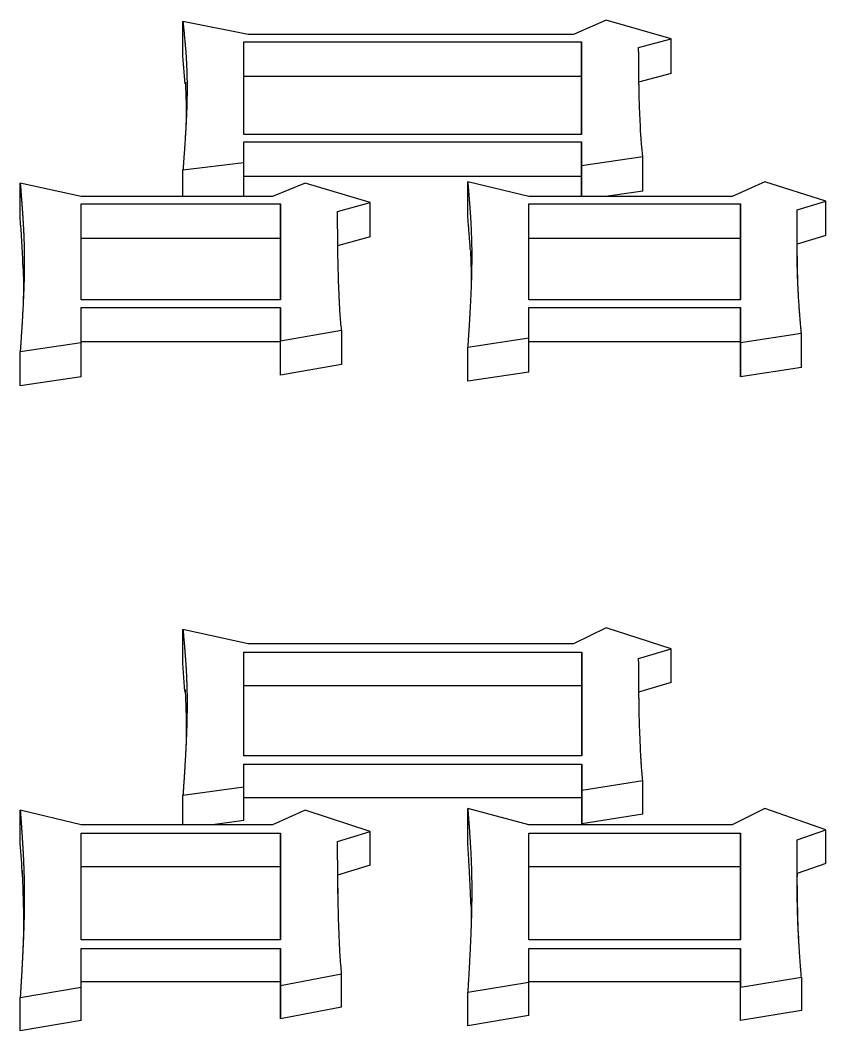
# Model space of a CAD drawing. Header units: millimetres. Extents: x 2251 to 4395, y 932 to 2449.
# Drawn here: x 2741.232 to 2743.374, y 2281.748 to 2284.434 of the extents above; entities that cross this region are included whole.
import ezdxf

# ---------------------------------------------------------------- set-up
doc = ezdxf.new("R2010")
doc.units = ezdxf.units.MM

msp = doc.modelspace()

# ---------------------------------------------------------------- linework, layer by layer
at = {"color": 7, "linetype": 'Continuous', "lineweight": 25}
for p, q in [((2741.6649, 2284.3379), (2741.6649, 2284.43)), ((2741.838, 2284.3957), (2741.6649, 2284.43)), ((2742.7899, 2284.4338), (2742.7034, 2284.3957)), ((2742.963, 2284.3842), (2742.7899, 2284.4338)), ((2741.8272, 2284.3766), (2742.725, 2284.3766)), ((2742.7034, 2284.3957), (2741.838, 2284.3957)), ((2742.725, 2284.2845), (2742.725, 2284.3766)), ((2742.8765, 2284.3613), (2742.963, 2284.3842)), ((2742.963, 2284.2921), (2742.963, 2284.3842)), ((2741.6707, 2284.2645), (2741.6649, 2284.3379)), ((2742.725, 2284.2845), (2741.8272, 2284.2845)), ((2742.963, 2284.2921), (2742.8765, 2284.2692)), ((2742.725, 2284.1297), (2741.8272, 2284.1297)), ((2741.8272, 2284.0555), (2741.8272, 2284.1102)), ((2741.8272, 2284.1102), (2742.725, 2284.1102)), ((2742.725, 2284.1102), (2742.725, 2284.0476)), ((2742.725, 2284.0185), (2742.725, 2284.1102)), ((2741.6649, 2284.0359), (2741.8272, 2284.0555)), ((2741.8272, 2283.9651), (2741.8272, 2284.0555)), ((2742.725, 2284.0476), (2742.8873, 2284.0711)), ((2742.8873, 2283.9794), (2742.8873, 2284.0711)), ((2741.6649, 2283.9651), (2741.6649, 2284.0359)), ((2742.725, 2284.0476), (2742.725, 2283.9651)), ((2741.2322, 2283.909), (2741.2323, 2284.0006)), ((2741.3945, 2283.9651), (2741.2323, 2284.0006)), ((2742.725, 2284.0185), (2741.8272, 2284.0185)), ((2741.9895, 2284.0005), (2741.9029, 2283.9651)), ((2742.1625, 2283.9493), (2741.9895, 2284.0005)), ((2742.4222, 2283.9129), (2742.4222, 2284.0045)), ((2742.5844, 2283.9651), (2742.4222, 2284.0045)), ((2742.725, 2283.9651), (2742.725, 2284.0185)), ((2743.2118, 2284.0044), (2743.1253, 2283.9651)), ((2743.3741, 2283.9532), (2743.2118, 2284.0044)), ((2742.8873, 2283.9794), (2742.788, 2283.9651)), ((2741.9029, 2283.9651), (2741.3945, 2283.9651)), ((2741.3945, 2283.9454), (2741.9246, 2283.9454)), ((2741.3945, 2283.6904), (2741.3945, 2283.9454)), ((2741.9246, 2283.9454), (2741.9246, 2283.6904)), ((2741.9246, 2283.8539), (2741.9246, 2283.9454)), ((2742.076, 2283.9256), (2742.1625, 2283.9493)), ((2742.1625, 2283.8578), (2742.1625, 2283.9493)), ((2743.1253, 2283.9651), (2742.5844, 2283.9651)), ((2742.5844, 2283.9454), (2743.1469, 2283.9453)), ((2742.5844, 2283.6903), (2742.5844, 2283.9454)), ((2743.1469, 2283.9453), (2743.1469, 2283.6903)), ((2743.1469, 2283.8538), (2743.1469, 2283.9453)), ((2743.2984, 2283.9295), (2743.3741, 2283.9532)), ((2743.3741, 2283.8617), (2743.3741, 2283.9532)), ((2743.2984, 2283.8381), (2743.2984, 2283.9295)), ((2741.9246, 2283.8539), (2741.3945, 2283.8539)), ((2741.9246, 2283.6904), (2741.9246, 2283.8539)), ((2742.1625, 2283.8578), (2742.076, 2283.8341)), ((2743.1469, 2283.8538), (2742.5844, 2283.8539)), ((2743.1469, 2283.6903), (2743.1469, 2283.8538)), ((2743.3741, 2283.8617), (2743.2984, 2283.8381)), ((2741.9246, 2283.6904), (2741.3945, 2283.6904)), ((2743.1469, 2283.6903), (2742.5844, 2283.6903)), ((2741.3945, 2283.6702), (2741.9246, 2283.6702)), ((2741.3945, 2283.5773), (2741.3945, 2283.6702)), ((2741.9246, 2283.6702), (2741.9246, 2283.5814)), ((2741.9246, 2283.5791), (2741.9246, 2283.6702)), ((2742.5844, 2283.5895), (2742.5844, 2283.6702)), ((2742.5844, 2283.6702), (2743.1469, 2283.6702)), ((2743.1469, 2283.6702), (2743.1469, 2283.5773)), ((2743.1469, 2283.5791), (2743.1469, 2283.6702)), ((2741.9246, 2283.5814), (2742.0868, 2283.6097)), ((2742.0868, 2283.6097), (2742.0868, 2283.5186)), ((2743.1469, 2283.5773), (2743.3092, 2283.6016)), ((2743.3092, 2283.5105), (2743.3092, 2283.6016)), ((2741.2323, 2283.553), (2741.3945, 2283.5773)), ((2741.9246, 2283.5791), (2741.3945, 2283.5791)), ((2741.3945, 2283.4863), (2741.3945, 2283.5773)), ((2741.9246, 2283.4903), (2741.9246, 2283.5814)), ((2741.9246, 2283.4903), (2741.9246, 2283.5791)), ((2742.4222, 2283.5651), (2742.5844, 2283.5895)), ((2742.5844, 2283.4984), (2742.5844, 2283.5895)), ((2743.1469, 2283.5791), (2742.5844, 2283.5791)), ((2743.1469, 2283.4863), (2743.1469, 2283.5791)), ((2743.1469, 2283.5773), (2743.1469, 2283.4863)), ((2741.2323, 2283.462), (2741.2323, 2283.553)), ((2742.4222, 2283.4741), (2742.4222, 2283.5651)), ((2742.0868, 2283.5186), (2741.9246, 2283.4903)), ((2742.5844, 2283.4984), (2742.4222, 2283.4741)), ((2743.3092, 2283.5105), (2743.1469, 2283.4863)), ((2741.3945, 2283.4863), (2741.2323, 2283.462)), ((2742.79, 2282.8184), (2742.7034, 2282.7758)), ((2742.963, 2282.763), (2742.79, 2282.8184)), ((2741.665, 2282.7241), (2741.665, 2282.8142)), ((2741.838, 2282.7758), (2741.665, 2282.8142)), ((2742.7034, 2282.7758), (2741.838, 2282.7758)), ((2741.8272, 2282.7544), (2742.7251, 2282.7544)), ((2742.7251, 2282.6644), (2742.7251, 2282.7544)), ((2742.8765, 2282.7373), (2742.963, 2282.763)), ((2742.963, 2282.673), (2742.963, 2282.763)), ((2741.6702, 2282.6495), (2741.665, 2282.7241)), ((2742.7251, 2282.6644), (2741.8272, 2282.6645)), ((2742.963, 2282.673), (2742.8765, 2282.6474)), ((2742.7251, 2282.4785), (2741.8272, 2282.4785)), ((2741.8272, 2282.3957), (2741.8272, 2282.4567)), ((2741.8272, 2282.4567), (2742.7251, 2282.4567)), ((2742.7251, 2282.4567), (2742.7251, 2282.3869)), ((2742.7251, 2282.3671), (2742.7251, 2282.4567)), ((2741.665, 2282.3738), (2741.8272, 2282.3957)), ((2741.8272, 2282.3062), (2741.8272, 2282.3957)), ((2742.7251, 2282.3869), (2742.8873, 2282.4131)), ((2742.8873, 2282.3236), (2742.8873, 2282.4131)), ((2741.665, 2282.2949), (2741.665, 2282.3738)), ((2742.7251, 2282.3671), (2741.8272, 2282.3672)), ((2742.7251, 2282.3869), (2742.7251, 2282.2974)), ((2742.7251, 2282.2974), (2742.7251, 2282.3671)), ((2741.2323, 2282.245), (2741.2323, 2282.3344)), ((2741.3945, 2282.2949), (2741.2323, 2282.3344)), ((2741.9895, 2282.3344), (2741.903, 2282.2949)), ((2742.1626, 2282.2773), (2741.9895, 2282.3344)), ((2742.4222, 2282.2494), (2742.4222, 2282.3388)), ((2742.5844, 2282.2949), (2742.4222, 2282.3388)), ((2743.2118, 2282.3388), (2743.1253, 2282.2949)), ((2743.3741, 2282.2817), (2743.2118, 2282.3388)), ((2742.8873, 2282.3236), (2742.7251, 2282.2974)), ((2741.903, 2282.2949), (2741.3945, 2282.2949)), ((2741.8272, 2282.3062), (2741.7434, 2282.2949)), ((2743.1253, 2282.2949), (2742.5844, 2282.2949)), ((2743.2984, 2282.2553), (2743.3741, 2282.2817)), ((2743.3741, 2282.1923), (2743.3741, 2282.2817)), ((2741.3945, 2282.2729), (2741.9246, 2282.2729)), ((2741.3945, 2281.9891), (2741.3945, 2282.2729)), ((2741.9246, 2282.2729), (2741.9246, 2281.9891)), ((2741.9246, 2282.1836), (2741.9246, 2282.2729)), ((2742.076, 2282.2509), (2742.1626, 2282.2773)), ((2742.1626, 2282.188), (2742.1626, 2282.2773)), ((2742.5844, 2282.2729), (2743.1469, 2282.2729)), ((2742.5844, 2281.9891), (2742.5844, 2282.2729)), ((2743.1469, 2282.2729), (2743.1469, 2281.989)), ((2743.1469, 2282.1836), (2743.1469, 2282.2729)), ((2743.2984, 2282.166), (2743.2984, 2282.2553)), ((2741.9246, 2282.1836), (2741.3945, 2282.1836)), ((2741.9246, 2281.9891), (2741.9246, 2282.1836)), ((2742.1626, 2282.188), (2742.076, 2282.1616)), ((2743.1469, 2282.1836), (2742.5844, 2282.1836)), ((2743.1469, 2281.989), (2743.1469, 2282.1836)), ((2743.3741, 2282.1923), (2743.2984, 2282.166)), ((2743.2984, 2282.166), (2743.2983, 2282.158)), ((2742.0773, 2282.1118), (2742.0768, 2282.1429)), ((2741.9246, 2281.9891), (2741.3945, 2281.9891)), ((2743.1469, 2281.989), (2742.5844, 2281.9891)), ((2741.3945, 2281.8635), (2741.3945, 2281.9667)), ((2741.3945, 2281.9667), (2741.9246, 2281.9667)), ((2741.9246, 2281.9667), (2741.9246, 2281.8679)), ((2741.9246, 2281.8778), (2741.9246, 2281.9667)), ((2742.5844, 2281.9667), (2743.1469, 2281.9667)), ((2742.5845, 2281.8769), (2742.5844, 2281.9667)), ((2743.1469, 2281.8777), (2743.1469, 2281.9667)), ((2743.1469, 2281.9667), (2743.147, 2281.8634)), ((2741.9246, 2281.8778), (2741.3945, 2281.8778)), ((2741.9246, 2281.8679), (2742.0869, 2281.8994)), ((2741.9246, 2281.7791), (2741.9246, 2281.8778)), ((2742.0869, 2281.8106), (2742.0869, 2281.8994)), ((2742.4222, 2281.8499), (2742.5845, 2281.8769)), ((2743.1469, 2281.8777), (2742.5844, 2281.8777)), ((2742.5844, 2281.7881), (2742.5845, 2281.8769)), ((2743.1469, 2281.7746), (2743.1469, 2281.8777)), ((2743.147, 2281.8634), (2743.3092, 2281.8904)), ((2743.3092, 2281.8904), (2743.3092, 2281.8016)), ((2741.2323, 2281.8364), (2741.3945, 2281.8635)), ((2741.3945, 2281.7747), (2741.3945, 2281.8635)), ((2741.9246, 2281.8679), (2741.9246, 2281.7791)), ((2743.1469, 2281.7746), (2743.147, 2281.8634)), ((2741.2323, 2281.7477), (2741.2323, 2281.8364)), ((2742.4222, 2281.7611), (2742.4222, 2281.8499)), ((2742.0869, 2281.8106), (2741.9246, 2281.7791)), ((2743.3092, 2281.8016), (2743.1469, 2281.7746)), ((2741.3945, 2281.7747), (2741.2323, 2281.7477)), ((2742.5844, 2281.7881), (2742.4222, 2281.7611))]:
    msp.add_line(p, q, dxfattribs=at)
for points, knots in [([(2741.6649, 2284.43), (2741.6652, 2284.4273), (2741.6658, 2284.4218), (2741.6665, 2284.4149), (2741.6671, 2284.408), (2741.6677, 2284.4025), (2741.6683, 2284.3957), (2741.6689, 2284.3902), (2741.6695, 2284.3833), (2741.67, 2284.3778), (2741.6706, 2284.3709), (2741.6711, 2284.3654), (2741.6717, 2284.3585), (2741.6721, 2284.353), (2741.6726, 2284.3461), (2741.673, 2284.3406), (2741.6735, 2284.3336), (2741.6738, 2284.3281), (2741.6742, 2284.3212), (2741.6745, 2284.3157), (2741.6747, 2284.3101), (2741.6749, 2284.3046), (2741.6751, 2284.299), (2741.6754, 2284.2921), (2741.6755, 2284.2866), (2741.6757, 2284.2796), (2741.6757, 2284.2741), (2741.6758, 2284.2671), (2741.6759, 2284.2616), (2741.6759, 2284.2546), (2741.6759, 2284.249), (2741.6758, 2284.2421), (2741.6757, 2284.2268), (2741.6752, 2284.2072), (2741.6745, 2284.1877), (2741.674, 2284.1765), (2741.6737, 2284.1695), (2741.6733, 2284.1625), (2741.6731, 2284.1569), (2741.6727, 2284.1499), (2741.6724, 2284.1443), (2741.672, 2284.1373), (2741.6716, 2284.1316), (2741.6712, 2284.1246), (2741.6708, 2284.119), (2741.6704, 2284.112), (2741.67, 2284.1064), (2741.6695, 2284.0993), (2741.6691, 2284.0937), (2741.6688, 2284.0881), (2741.6684, 2284.0824), (2741.6679, 2284.0768), (2741.6674, 2284.0697), (2741.667, 2284.0641), (2741.6665, 2284.057), (2741.6661, 2284.0514), (2741.6655, 2284.0439), (2741.6652, 2284.0392), (2741.6649, 2284.0359)], [0, 0, 0, 0, 0.021203, 0.042406, 0.053008, 0.074211, 0.084813, 0.106016, 0.116618, 0.137821, 0.148423, 0.169626, 0.180228, 0.201431, 0.212032, 0.233236, 0.243837, 0.265041, 0.275642, 0.296845, 0.307447, 0.318049, 0.339252, 0.349854, 0.371057, 0.381659, 0.402862, 0.413463, 0.434667, 0.445268, 0.466472, 0.477073, 0.498276, 0.58309, 0.625497, 0.6467, 0.667903, 0.678505, 0.699708, 0.71031, 0.731513, 0.742115, 0.763318, 0.773919, 0.795123, 0.805724, 0.826928, 0.837529, 0.858732, 0.869334, 0.879936, 0.901139, 0.911741, 0.932944, 0.943545, 0.964749, 0.97535, 1, 1, 1, 1]), ([(2741.8272, 2284.1297), (2741.8272, 2284.1711), (2741.8272, 2284.254), (2741.8272, 2284.3357), (2741.8272, 2284.3766)], [0, 0, 0, 0, 0.499996, 1, 1, 1, 1]), ([(2742.725, 2284.3766), (2742.725, 2284.3357), (2742.725, 2284.254), (2742.725, 2284.1711), (2742.725, 2284.1297)], [0, 0, 0, 0, 0.499996, 1, 1, 1, 1]), ([(2742.8873, 2284.0711), (2742.8862, 2284.0825), (2742.8848, 2284.0966), (2742.8834, 2284.1136), (2742.8828, 2284.1221), (2742.8818, 2284.1391), (2742.8801, 2284.1758), (2742.8784, 2284.2152), (2742.8778, 2284.246), (2742.8776, 2284.2558), (2742.8775, 2284.2614), (2742.8774, 2284.2656), (2742.8774, 2284.2698), (2742.8773, 2284.274), (2742.8772, 2284.2782), (2742.8772, 2284.2824), (2742.8771, 2284.2866), (2742.8771, 2284.2908), (2742.877, 2284.295), (2742.877, 2284.2991), (2742.8769, 2284.3047), (2742.8769, 2284.3103), (2742.8768, 2284.3159), (2742.8768, 2284.3201), (2742.8768, 2284.3235), (2742.8767, 2284.3263), (2742.8767, 2284.3284), (2742.8767, 2284.3305), (2742.8767, 2284.3326), (2742.8767, 2284.3354), (2742.8766, 2284.3382), (2742.8766, 2284.341), (2742.8766, 2284.343), (2742.8766, 2284.3451), (2742.8766, 2284.3472), (2742.8766, 2284.3493), (2742.8765, 2284.3514), (2742.8765, 2284.3535), (2742.8765, 2284.3555), (2742.8765, 2284.3582), (2742.8765, 2284.3601), (2742.8765, 2284.3613)], [0, 0, 0, 0, 0.11615, 0.145188, 0.174226, 0.203263, 0.319414, 0.551716, 0.609791, 0.638828, 0.653347, 0.667866, 0.682385, 0.696903, 0.711422, 0.725941, 0.74046, 0.754979, 0.769497, 0.784016, 0.798535, 0.827572, 0.842091, 0.85661, 0.871129, 0.878388, 0.885648, 0.892907, 0.900166, 0.907426, 0.921944, 0.929204, 0.936463, 0.943723, 0.950982, 0.958241, 0.965501, 0.97276, 0.98002, 0.987279, 1, 1, 1, 1]), ([(2741.6714, 2284.2687), (2741.6724, 2284.2454), (2741.6743, 2284.1965), (2741.6733, 2284.1679), (2741.6728, 2284.1529)], [0, 0, 0, 0, 0.475906, 1, 1, 1, 1]), ([(2742.725, 2284.1297), (2742.725, 2284.1404), (2742.725, 2284.1924), (2742.725, 2284.2438), (2742.725, 2284.2845)], [0, 0, 0, 0, 0.205958, 1, 1, 1, 1]), ([(2741.2323, 2284.0006), (2741.2324, 2283.9989), (2741.2327, 2283.9956), (2741.2331, 2283.9907), (2741.2335, 2283.9858), (2741.2339, 2283.9808), (2741.2343, 2283.9759), (2741.2347, 2283.9709), (2741.235, 2283.966), (2741.2354, 2283.9611), (2741.2358, 2283.9561), (2741.2362, 2283.9512), (2741.2366, 2283.9462), (2741.237, 2283.9413), (2741.2373, 2283.9371), (2741.2376, 2283.933), (2741.2378, 2283.9289), (2741.2382, 2283.9239), (2741.2386, 2283.9173), (2741.2391, 2283.9107), (2741.2396, 2283.9024), (2741.2401, 2283.8941), (2741.2407, 2283.8842), (2741.2412, 2283.8742), (2741.2416, 2283.8643), (2741.242, 2283.8543), (2741.2424, 2283.8443), (2741.2426, 2283.836), (2741.2428, 2283.8277), (2741.2429, 2283.8194), (2741.2431, 2283.8094), (2741.2431, 2283.7993), (2741.2431, 2283.7893), (2741.243, 2283.7693), (2741.2425, 2283.7392), (2741.2413, 2283.709), (2741.2403, 2283.6854), (2741.2396, 2283.672), (2741.2389, 2283.6585), (2741.2383, 2283.6484), (2741.2379, 2283.6399), (2741.2375, 2283.6332), (2741.2372, 2283.629), (2741.237, 2283.6248), (2741.2367, 2283.6205), (2741.2364, 2283.6155), (2741.2361, 2283.6104), (2741.2358, 2283.6062), (2741.2355, 2283.6019), (2741.2352, 2283.5977), (2741.2349, 2283.5926), (2741.2346, 2283.5884), (2741.2344, 2283.585), (2741.2342, 2283.5825), (2741.2341, 2283.5799), (2741.2339, 2283.5774), (2741.2337, 2283.5748), (2741.2336, 2283.5723), (2741.2334, 2283.5698), (2741.2332, 2283.5672), (2741.2331, 2283.5651), (2741.2329, 2283.563), (2741.2328, 2283.5609), (2741.2326, 2283.5583), (2741.2324, 2283.5557), (2741.2323, 2283.5539), (2741.2323, 2283.553)], [0, 0, 0, 0, 0.011199, 0.022398, 0.033596, 0.044795, 0.055994, 0.067193, 0.078392, 0.089591, 0.100789, 0.111988, 0.123187, 0.134386, 0.145585, 0.151184, 0.162383, 0.173582, 0.184781, 0.207178, 0.218377, 0.240775, 0.263172, 0.28557, 0.307968, 0.330365, 0.352763, 0.375161, 0.38636, 0.408757, 0.431155, 0.453553, 0.47595, 0.498348, 0.587939, 0.67753, 0.699928, 0.744723, 0.767121, 0.789519, 0.811916, 0.823115, 0.834314, 0.839913, 0.851112, 0.862311, 0.87351, 0.884709, 0.890308, 0.901507, 0.912706, 0.923905, 0.929504, 0.935103, 0.940703, 0.946302, 0.951902, 0.957501, 0.9631, 0.9687, 0.974299, 0.977099, 0.982698, 0.988298, 0.994149, 1, 1, 1, 1]), ([(2742.4222, 2284.0045), (2742.4223, 2284.0024), (2742.4226, 2283.9992), (2742.423, 2283.995), (2742.4232, 2283.9918), (2742.4235, 2283.9887), (2742.4238, 2283.9855), (2742.424, 2283.9823), (2742.4243, 2283.9792), (2742.4246, 2283.976), (2742.4248, 2283.9728), (2742.4251, 2283.9697), (2742.4253, 2283.9665), (2742.4256, 2283.9633), (2742.4258, 2283.9602), (2742.4262, 2283.9559), (2742.4265, 2283.9517), (2742.4268, 2283.9475), (2742.4271, 2283.9443), (2742.4273, 2283.9411), (2742.4276, 2283.9379), (2742.4278, 2283.9348), (2742.428, 2283.9316), (2742.4282, 2283.9284), (2742.4285, 2283.9252), (2742.4287, 2283.9221), (2742.4289, 2283.9189), (2742.4291, 2283.9157), (2742.4294, 2283.9115), (2742.4296, 2283.9072), (2742.4299, 2283.903), (2742.4301, 2283.8998), (2742.4304, 2283.8934), (2742.4311, 2283.8796), (2742.4318, 2283.8626), (2742.4322, 2283.8477), (2742.4324, 2283.8402), (2742.4325, 2283.8359), (2742.4325, 2283.8327), (2742.4326, 2283.8295), (2742.4326, 2283.8263), (2742.4326, 2283.8231), (2742.4327, 2283.8199), (2742.4327, 2283.8167), (2742.4327, 2283.8125), (2742.4327, 2283.8082), (2742.4327, 2283.8039), (2742.4327, 2283.8007), (2742.4327, 2283.7975), (2742.4327, 2283.7943), (2742.4326, 2283.7911), (2742.4326, 2283.7879), (2742.4326, 2283.7846), (2742.4325, 2283.7814), (2742.4325, 2283.7782), (2742.4324, 2283.775), (2742.4324, 2283.7718), (2742.4323, 2283.7686), (2742.4323, 2283.7654), (2742.4322, 2283.7621), (2742.4321, 2283.7578), (2742.432, 2283.7536), (2742.4319, 2283.7493), (2742.4318, 2283.746), (2742.4317, 2283.7428), (2742.4316, 2283.7396), (2742.4315, 2283.7364), (2742.4313, 2283.7299), (2742.4307, 2283.716), (2742.43, 2283.6987), (2742.4293, 2283.6836), (2742.4289, 2283.6761), (2742.4287, 2283.6718), (2742.4285, 2283.6685), (2742.4283, 2283.6653), (2742.4281, 2283.6621), (2742.428, 2283.6588), (2742.4277, 2283.6545), (2742.4275, 2283.6502), (2742.4272, 2283.6459), (2742.427, 2283.6426), (2742.4268, 2283.6394), (2742.4266, 2283.6361), (2742.4265, 2283.6329), (2742.4263, 2283.6296), (2742.4261, 2283.6264), (2742.4259, 2283.6231), (2742.4257, 2283.6199), (2742.4255, 2283.6166), (2742.4253, 2283.6134), (2742.425, 2283.6091), (2742.4247, 2283.6047), (2742.4244, 2283.6004), (2742.4242, 2283.5971), (2742.424, 2283.5939), (2742.4238, 2283.5906), (2742.4236, 2283.5874), (2742.4234, 2283.5841), (2742.4232, 2283.5809), (2742.423, 2283.5776), (2742.4228, 2283.5743), (2742.4225, 2283.5702), (2742.4223, 2283.5671), (2742.4222, 2283.5651)], [0, 0, 0, 0, 0.014617, 0.021926, 0.029235, 0.036543, 0.043852, 0.051161, 0.058469, 0.065778, 0.073086, 0.080395, 0.087704, 0.095012, 0.102321, 0.10963, 0.124247, 0.131556, 0.138864, 0.146173, 0.153482, 0.16079, 0.168099, 0.175407, 0.182716, 0.190025, 0.197333, 0.204642, 0.211951, 0.226568, 0.233877, 0.241185, 0.248494, 0.277729, 0.336198, 0.365433, 0.38005, 0.387359, 0.394667, 0.401976, 0.409284, 0.416593, 0.423902, 0.43121, 0.438519, 0.453136, 0.460445, 0.467754, 0.475062, 0.482371, 0.48968, 0.496988, 0.504297, 0.511606, 0.518914, 0.526223, 0.533531, 0.54084, 0.548149, 0.555457, 0.562766, 0.577383, 0.584692, 0.592001, 0.599309, 0.606618, 0.613927, 0.621235, 0.65047, 0.708939, 0.738174, 0.752791, 0.7601, 0.767408, 0.774717, 0.782026, 0.789334, 0.796643, 0.81126, 0.818569, 0.825877, 0.833186, 0.840495, 0.847803, 0.855112, 0.862421, 0.869729, 0.877038, 0.884347, 0.891655, 0.898964, 0.913581, 0.92089, 0.928198, 0.935507, 0.942816, 0.950124, 0.957433, 0.964742, 0.97205, 0.979359, 0.986668, 1, 1, 1, 1]), ([(2742.0868, 2283.6097), (2742.0853, 2283.6246), (2742.0831, 2283.647), (2742.0816, 2283.6731), (2742.081, 2283.6861), (2742.0804, 2283.6992), (2742.0787, 2283.7382), (2742.0776, 2283.777), (2742.0771, 2283.8102), (2742.077, 2283.8158), (2742.0769, 2283.8213), (2742.0768, 2283.8268), (2742.0767, 2283.8314), (2742.0767, 2283.836), (2742.0766, 2283.8406), (2742.0766, 2283.8461), (2742.0765, 2283.8517), (2742.0765, 2283.8563), (2742.0764, 2283.8609), (2742.0764, 2283.8654), (2742.0763, 2283.871), (2742.0763, 2283.8755), (2742.0763, 2283.8801), (2742.0762, 2283.8847), (2742.0762, 2283.8893), (2742.0762, 2283.893), (2742.0762, 2283.8957), (2742.0762, 2283.8985), (2742.0761, 2283.9008), (2742.0761, 2283.9031), (2742.0761, 2283.9053), (2742.0761, 2283.9081), (2742.0761, 2283.9104), (2742.0761, 2283.9127), (2742.0761, 2283.915), (2742.076, 2283.9177), (2742.076, 2283.92), (2742.076, 2283.9226), (2742.076, 2283.9244), (2742.076, 2283.9256)], [0, 0, 0, 0, 0.14049, 0.210735, 0.245858, 0.263419, 0.333664, 0.614647, 0.632209, 0.64977, 0.667331, 0.684892, 0.702453, 0.711234, 0.728795, 0.746356, 0.763917, 0.781479, 0.790259, 0.80782, 0.825382, 0.842943, 0.851723, 0.869285, 0.886846, 0.895626, 0.904407, 0.913188, 0.921968, 0.926358, 0.935139, 0.94392, 0.9527, 0.957091, 0.965871, 0.974652, 0.983432, 0.987823, 1, 1, 1, 1]), ([(2743.3092, 2283.6016), (2743.3089, 2283.6053), (2743.3082, 2283.6127), (2743.3073, 2283.6237), (2743.3064, 2283.6348), (2743.3055, 2283.6458), (2743.3046, 2283.6569), (2743.3037, 2283.6679), (2743.3021, 2283.6899), (2743.3006, 2283.7156), (2743.2995, 2283.7412), (2743.2991, 2283.754), (2743.2988, 2283.7632), (2743.2985, 2283.7723), (2743.2983, 2283.7833), (2743.2981, 2283.7942), (2743.298, 2283.8051), (2743.2979, 2283.816), (2743.2978, 2283.827), (2743.2978, 2283.836), (2743.2978, 2283.8451), (2743.2978, 2283.8542), (2743.2978, 2283.8633), (2743.2979, 2283.8705), (2743.2979, 2283.876), (2743.2979, 2283.8814), (2743.298, 2283.8868), (2743.298, 2283.8923), (2743.298, 2283.8977), (2743.2981, 2283.9031), (2743.2981, 2283.9085), (2743.2982, 2283.9131), (2743.2982, 2283.9167), (2743.2983, 2283.9189), (2743.2983, 2283.9212), (2743.2983, 2283.9234), (2743.2983, 2283.9264), (2743.2983, 2283.9284), (2743.2984, 2283.9295)], [0, 0, 0, 0, 0.033402, 0.066804, 0.100206, 0.133609, 0.167011, 0.200413, 0.233815, 0.367425, 0.43423, 0.467632, 0.484333, 0.517735, 0.551137, 0.584539, 0.617941, 0.651344, 0.684746, 0.718148, 0.734849, 0.768251, 0.801653, 0.818354, 0.835056, 0.851757, 0.868458, 0.885159, 0.90186, 0.918561, 0.935262, 0.951963, 0.960314, 0.968664, 0.972839, 0.98119, 0.989541, 1, 1, 1, 1]), ([(2741.24, 2283.7742), (2741.2399, 2283.7776), (2741.2384, 2283.8228), (2741.2352, 2283.8676), (2741.2322, 2283.909)], [0, 0, 0, 0, 0.073846, 1, 1, 1, 1]), ([(2742.4292, 2283.8229), (2742.4291, 2283.8247), (2742.4288, 2283.8287), (2742.4284, 2283.8348), (2742.428, 2283.8411), (2742.4275, 2283.8475), (2742.427, 2283.8538), (2742.4265, 2283.8602), (2742.426, 2283.8665), (2742.4253, 2283.875), (2742.4246, 2283.8834), (2742.4239, 2283.8919), (2742.4234, 2283.8982), (2742.4228, 2283.9052), (2742.4224, 2283.9101), (2742.4222, 2283.9129)], [0, 0, 0, 0, 0.061211, 0.1316742, 0.2021374, 0.2726006, 0.3430639, 0.4135271, 0.4839903, 0.5544535, 0.6953799, 0.7658432, 0.8363064, 0.9067696, 1, 1, 1, 1]), ([(2743.3015, 2283.7005), (2743.3011, 2283.7106), (2743.2998, 2283.7383), (2743.2985, 2283.7874), (2743.2983, 2283.8291), (2743.2983, 2283.8393), (2743.2983, 2283.8418)], [0, 0, 0, 0, 0.228625, 0.628468, 0.911282, 1, 1, 1, 1]), ([(2742.4293, 2283.8215), (2742.4293, 2283.8203), (2742.4296, 2283.8151), (2742.4313, 2283.766), (2742.4311, 2283.7347), (2742.4309, 2283.7216), (2742.4308, 2283.7186), (2742.4308, 2283.7187), (2742.4308, 2283.7187)], [0, 0, 0, 0, 0.1184286, 0.503621, 0.8179989, 0.9258512, 0.9763469, 1, 1, 1, 1]), ([(2741.2398, 2283.7818), (2741.2403, 2283.7639), (2741.2416, 2283.719), (2741.2402, 2283.6866), (2741.2394, 2283.6672)], [0, 0, 0, 0, 0.3993441, 1, 1, 1, 1]), ([(2741.665, 2282.8142), (2741.6652, 2282.8111), (2741.6658, 2282.805), (2741.6665, 2282.7973), (2741.6672, 2282.7896), (2741.6677, 2282.7835), (2741.6684, 2282.7758), (2741.6689, 2282.7696), (2741.6695, 2282.7619), (2741.67, 2282.7558), (2741.6707, 2282.748), (2741.6711, 2282.7419), (2741.6717, 2282.7342), (2741.6721, 2282.728), (2741.6726, 2282.7203), (2741.673, 2282.7141), (2741.6735, 2282.7064), (2741.6738, 2282.7002), (2741.6742, 2282.6925), (2741.6745, 2282.6863), (2741.6747, 2282.6801), (2741.675, 2282.6739), (2741.6752, 2282.6677), (2741.6754, 2282.6599), (2741.6755, 2282.6537), (2741.6757, 2282.646), (2741.6758, 2282.6398), (2741.6759, 2282.632), (2741.6759, 2282.6258), (2741.6759, 2282.618), (2741.6759, 2282.6118), (2741.6758, 2282.604), (2741.6757, 2282.5869), (2741.6752, 2282.5651), (2741.6745, 2282.5432), (2741.674, 2282.5307), (2741.6737, 2282.5229), (2741.6734, 2282.5151), (2741.6731, 2282.5088), (2741.6727, 2282.501), (2741.6724, 2282.4948), (2741.672, 2282.4869), (2741.6717, 2282.4807), (2741.6712, 2282.4728), (2741.6709, 2282.4666), (2741.6704, 2282.4587), (2741.67, 2282.4524), (2741.6696, 2282.4446), (2741.6692, 2282.4383), (2741.6688, 2282.432), (2741.6684, 2282.4257), (2741.668, 2282.4195), (2741.6675, 2282.4116), (2741.6671, 2282.4053), (2741.6665, 2282.3974), (2741.6661, 2282.3911), (2741.6656, 2282.3827), (2741.6652, 2282.3775), (2741.665, 2282.3738)], [0, 0, 0, 0, 0.021203, 0.042406, 0.053008, 0.074211, 0.084813, 0.106016, 0.116618, 0.137821, 0.148423, 0.169626, 0.180228, 0.201431, 0.212032, 0.233236, 0.243837, 0.265041, 0.275642, 0.296845, 0.307447, 0.318049, 0.339252, 0.349854, 0.371057, 0.381658, 0.402862, 0.413463, 0.434667, 0.445268, 0.466472, 0.477073, 0.498276, 0.58309, 0.625497, 0.6467, 0.667903, 0.678505, 0.699708, 0.71031, 0.731513, 0.742114, 0.763318, 0.773919, 0.795123, 0.805724, 0.826927, 0.837529, 0.858732, 0.869334, 0.879936, 0.901139, 0.91174, 0.932944, 0.943545, 0.964749, 0.97535, 1, 1, 1, 1]), ([(2741.8272, 2282.4785), (2741.8272, 2282.5248), (2741.8272, 2282.6173), (2741.8272, 2282.7087), (2741.8272, 2282.7544)], [0, 0, 0, 0, 0.4999959, 1, 1, 1, 1]), ([(2742.7251, 2282.7544), (2742.7251, 2282.7087), (2742.7251, 2282.6173), (2742.7251, 2282.5247), (2742.7251, 2282.4785)], [0, 0, 0, 0, 0.4999959, 1, 1, 1, 1]), ([(2742.8873, 2282.4131), (2742.8862, 2282.4258), (2742.8848, 2282.4416), (2742.8835, 2282.4606), (2742.8829, 2282.47), (2742.8818, 2282.489), (2742.8801, 2282.5299), (2742.8784, 2282.5739), (2742.8778, 2282.6084), (2742.8776, 2282.6194), (2742.8775, 2282.6256), (2742.8775, 2282.6303), (2742.8774, 2282.635), (2742.8773, 2282.6397), (2742.8773, 2282.6444), (2742.8772, 2282.6491), (2742.8772, 2282.6537), (2742.8771, 2282.6584), (2742.877, 2282.6631), (2742.877, 2282.6678), (2742.8769, 2282.674), (2742.8769, 2282.6803), (2742.8768, 2282.6865), (2742.8768, 2282.6912), (2742.8768, 2282.6951), (2742.8768, 2282.6982), (2742.8767, 2282.7005), (2742.8767, 2282.7029), (2742.8767, 2282.7052), (2742.8767, 2282.7083), (2742.8767, 2282.7114), (2742.8766, 2282.7145), (2742.8766, 2282.7169), (2742.8766, 2282.7192), (2742.8766, 2282.7215), (2742.8766, 2282.7239), (2742.8766, 2282.7262), (2742.8766, 2282.7285), (2742.8765, 2282.7309), (2742.8765, 2282.7338), (2742.8765, 2282.7359), (2742.8765, 2282.7373)], [0, 0, 0, 0, 0.1161503, 0.1451879, 0.1742255, 0.2032631, 0.3194139, 0.5517156, 0.6097907, 0.6388283, 0.653347, 0.6678658, 0.6823846, 0.6969034, 0.7114221, 0.7259409, 0.7404597, 0.7549785, 0.7694972, 0.784016, 0.7985348, 0.8275724, 0.8420911, 0.8566099, 0.8711287, 0.8783881, 0.8856475, 0.8929069, 0.9001662, 0.9074256, 0.9219444, 0.9292038, 0.9364632, 0.9437226, 0.950982, 0.9582413, 0.9655007, 0.9727601, 0.9800195, 0.9872789, 1, 1, 1, 1]), ([(2742.7251, 2282.4785), (2742.7251, 2282.4947), (2742.7251, 2282.5572), (2742.7251, 2282.6188), (2742.7251, 2282.6644)], [0, 0, 0, 0, 0.260576, 1, 1, 1, 1]), ([(2741.671, 2282.6543), (2741.671, 2282.6544), (2741.6707, 2282.6567), (2741.6752, 2282.5485), (2741.6734, 2282.5145), (2741.6725, 2282.4961)], [0, 0, 0, 0, 0.01145, 0.464143, 1, 1, 1, 1]), ([(2741.2323, 2282.3344), (2741.2325, 2282.3312), (2741.2329, 2282.3265), (2741.2333, 2282.3201), (2741.2337, 2282.3153), (2741.234, 2282.3105), (2741.2344, 2282.3057), (2741.2347, 2282.3009), (2741.2351, 2282.2962), (2741.2354, 2282.2914), (2741.2357, 2282.2866), (2741.2361, 2282.2818), (2741.2364, 2282.277), (2741.2368, 2282.2706), (2741.2373, 2282.2642), (2741.2377, 2282.2578), (2741.238, 2282.253), (2741.2383, 2282.2482), (2741.2387, 2282.2418), (2741.2391, 2282.2338), (2741.2397, 2282.2242), (2741.2402, 2282.2145), (2741.2407, 2282.2049), (2741.2411, 2282.1953), (2741.2415, 2282.1856), (2741.2419, 2282.176), (2741.2422, 2282.1663), (2741.2425, 2282.1567), (2741.2427, 2282.147), (2741.2429, 2282.1374), (2741.2431, 2282.1245), (2741.2432, 2282.1116), (2741.2432, 2282.0986), (2741.2431, 2282.0792), (2741.2426, 2282.0501), (2741.2418, 2282.0209), (2741.2409, 2281.9982), (2741.2403, 2281.982), (2741.2395, 2281.9657), (2741.2389, 2281.9527), (2741.2384, 2281.9429), (2741.238, 2281.9348), (2741.2376, 2281.9282), (2741.2374, 2281.9233), (2741.2371, 2281.9185), (2741.2368, 2281.9136), (2741.2366, 2281.9087), (2741.2363, 2281.9038), (2741.236, 2281.8989), (2741.2356, 2281.8923), (2741.2352, 2281.8858), (2741.2348, 2281.8793), (2741.2346, 2281.8752), (2741.2344, 2281.8719), (2741.2343, 2281.8695), (2741.2341, 2281.867), (2741.234, 2281.8646), (2741.2338, 2281.8621), (2741.2336, 2281.8588), (2741.2334, 2281.8556), (2741.2333, 2281.8523), (2741.2331, 2281.8498), (2741.233, 2281.8474), (2741.2328, 2281.8449), (2741.2327, 2281.8425), (2741.2325, 2281.8396), (2741.2324, 2281.8376), (2741.2323, 2281.8364)], [0, 0, 0, 0, 0.019469, 0.029204, 0.038938, 0.048673, 0.058408, 0.068142, 0.077877, 0.087611, 0.097346, 0.107081, 0.116815, 0.12655, 0.146019, 0.155754, 0.165488, 0.175223, 0.184958, 0.204427, 0.223896, 0.243365, 0.262835, 0.282304, 0.301773, 0.321242, 0.340712, 0.360181, 0.37965, 0.399119, 0.418589, 0.457527, 0.476996, 0.496466, 0.574343, 0.65222, 0.67169, 0.710628, 0.749567, 0.769036, 0.788505, 0.807974, 0.817709, 0.827444, 0.837178, 0.846913, 0.856647, 0.866382, 0.876117, 0.885851, 0.90532, 0.915055, 0.92479, 0.929657, 0.934524, 0.939392, 0.944259, 0.949126, 0.953994, 0.963728, 0.968595, 0.973463, 0.97833, 0.983197, 0.988065, 0.992932, 1, 1, 1, 1]), ([(2742.4222, 2282.3388), (2742.4224, 2282.3364), (2742.4226, 2282.3329), (2742.423, 2282.3282), (2742.4233, 2282.3247), (2742.4235, 2282.3212), (2742.4238, 2282.3176), (2742.4241, 2282.3141), (2742.4243, 2282.3106), (2742.4246, 2282.307), (2742.4248, 2282.3035), (2742.4251, 2282.3), (2742.4254, 2282.2964), (2742.4256, 2282.2929), (2742.4259, 2282.2894), (2742.4261, 2282.2858), (2742.4265, 2282.2811), (2742.4268, 2282.2764), (2742.4271, 2282.2717), (2742.4274, 2282.2682), (2742.4276, 2282.2646), (2742.4278, 2282.2611), (2742.428, 2282.2575), (2742.4283, 2282.254), (2742.4285, 2282.2505), (2742.4287, 2282.2469), (2742.4289, 2282.2434), (2742.4291, 2282.2398), (2742.4293, 2282.2363), (2742.4296, 2282.2315), (2742.4299, 2282.2268), (2742.4301, 2282.2221), (2742.4305, 2282.215), (2742.4312, 2282.1996), (2742.4318, 2282.1806), (2742.4323, 2282.164), (2742.4324, 2282.1557), (2742.4325, 2282.1509), (2742.4326, 2282.1474), (2742.4326, 2282.1438), (2742.4326, 2282.1402), (2742.4327, 2282.1367), (2742.4327, 2282.1331), (2742.4327, 2282.1295), (2742.4327, 2282.1248), (2742.4327, 2282.12), (2742.4327, 2282.1153), (2742.4327, 2282.1117), (2742.4327, 2282.1081), (2742.4327, 2282.1045), (2742.4327, 2282.101), (2742.4326, 2282.0974), (2742.4326, 2282.0938), (2742.4326, 2282.0902), (2742.4325, 2282.0867), (2742.4325, 2282.0831), (2742.4324, 2282.0795), (2742.4323, 2282.0759), (2742.4323, 2282.0724), (2742.4322, 2282.0688), (2742.4321, 2282.064), (2742.432, 2282.0592), (2742.4319, 2282.0544), (2742.4318, 2282.0509), (2742.4317, 2282.0473), (2742.4316, 2282.0437), (2742.4315, 2282.0401), (2742.4313, 2282.0329), (2742.4308, 2282.0174), (2742.43, 2281.9982), (2742.4293, 2281.9814), (2742.4289, 2281.973), (2742.4287, 2281.9682), (2742.4285, 2281.9646), (2742.4283, 2281.961), (2742.4282, 2281.9574), (2742.428, 2281.9538), (2742.4278, 2281.9502), (2742.4275, 2281.9454), (2742.4273, 2281.9406), (2742.427, 2281.9358), (2742.4269, 2281.9322), (2742.4267, 2281.9286), (2742.4265, 2281.925), (2742.4263, 2281.9214), (2742.4261, 2281.9178), (2742.4259, 2281.9142), (2742.4257, 2281.9105), (2742.4255, 2281.9069), (2742.4253, 2281.9033), (2742.4251, 2281.8997), (2742.4248, 2281.8949), (2742.4245, 2281.8901), (2742.4242, 2281.8853), (2742.424, 2281.8816), (2742.4238, 2281.878), (2742.4236, 2281.8744), (2742.4234, 2281.8708), (2742.4232, 2281.8672), (2742.423, 2281.8635), (2742.4228, 2281.8599), (2742.4225, 2281.8554), (2742.4223, 2281.852), (2742.4222, 2281.8499)], [0, 0, 0, 0, 0.014624, 0.021936, 0.029248, 0.036561, 0.043873, 0.051185, 0.058497, 0.065809, 0.073121, 0.080433, 0.087745, 0.095057, 0.102369, 0.109682, 0.116994, 0.131618, 0.13893, 0.146242, 0.153554, 0.160866, 0.168178, 0.17549, 0.182803, 0.190115, 0.197427, 0.204739, 0.212051, 0.219363, 0.233987, 0.241299, 0.248611, 0.27786, 0.336357, 0.365605, 0.38023, 0.387542, 0.394854, 0.402166, 0.409478, 0.41679, 0.424102, 0.431414, 0.438727, 0.453351, 0.460663, 0.467975, 0.475287, 0.482599, 0.489911, 0.497223, 0.504535, 0.511848, 0.51916, 0.526472, 0.533784, 0.541096, 0.548408, 0.55572, 0.563032, 0.577656, 0.584969, 0.592281, 0.599593, 0.606905, 0.614217, 0.621529, 0.650778, 0.709274, 0.738523, 0.753147, 0.760459, 0.767771, 0.775083, 0.782395, 0.789708, 0.79702, 0.804332, 0.818956, 0.826268, 0.83358, 0.840892, 0.848204, 0.855516, 0.862829, 0.870141, 0.877453, 0.884765, 0.892077, 0.899389, 0.906701, 0.921325, 0.928638, 0.93595, 0.943262, 0.950574, 0.957886, 0.965198, 0.97251, 0.979822, 0.987134, 1, 1, 1, 1]), ([(2743.3092, 2281.8904), (2743.3091, 2281.8925), (2743.3086, 2281.8986), (2743.3079, 2281.9068), (2743.3073, 2281.915), (2743.3067, 2281.9232), (2743.3059, 2281.9334), (2743.305, 2281.9457), (2743.3042, 2281.958), (2743.3035, 2281.9682), (2743.3026, 2281.9825), (2743.301, 2282.009), (2743.2998, 2282.0375), (2743.2991, 2282.0599), (2743.2988, 2282.0701), (2743.2986, 2282.0802), (2743.2983, 2282.0924), (2743.2981, 2282.1046), (2743.298, 2282.1167), (2743.2979, 2282.1289), (2743.2978, 2282.141), (2743.2978, 2282.1512), (2743.2978, 2282.1613), (2743.2978, 2282.1714), (2743.2978, 2282.1815), (2743.2979, 2282.1896), (2743.2979, 2282.1956), (2743.2979, 2282.2017), (2743.298, 2282.2077), (2743.298, 2282.2138), (2743.2981, 2282.2198), (2743.2981, 2282.2258), (2743.2982, 2282.2319), (2743.2982, 2282.2369), (2743.2983, 2282.2409), (2743.2983, 2282.2435), (2743.2983, 2282.246), (2743.2983, 2282.2485), (2743.2984, 2282.2518), (2743.2984, 2282.254), (2743.2984, 2282.2553)], [0, 0, 0, 0, 0.016701, 0.050103, 0.066804, 0.083505, 0.116907, 0.150309, 0.183711, 0.217114, 0.233815, 0.300619, 0.434229, 0.467631, 0.484332, 0.517734, 0.551136, 0.584538, 0.617941, 0.651343, 0.684745, 0.718147, 0.734848, 0.76825, 0.801652, 0.818353, 0.835054, 0.851755, 0.868456, 0.885157, 0.901858, 0.918559, 0.93526, 0.951962, 0.960312, 0.968663, 0.972838, 0.981188, 0.989539, 1, 1, 1, 1]), ([(2741.2383, 2282.1571), (2741.2383, 2282.1582), (2741.2369, 2282.1877), (2741.2345, 2282.2169), (2741.2323, 2282.245)], [0, 0, 0, 0, 0.037434, 1, 1, 1, 1]), ([(2742.0869, 2281.8994), (2742.0854, 2281.916), (2742.0831, 2281.9409), (2742.0816, 2281.9699), (2742.081, 2281.9844), (2742.0805, 2281.9989), (2742.0787, 2282.0422), (2742.0776, 2282.0855), (2742.0771, 2282.1224), (2742.077, 2282.1286), (2742.0769, 2282.1347), (2742.0768, 2282.1409), (2742.0768, 2282.146), (2742.0767, 2282.1511), (2742.0767, 2282.1563), (2742.0766, 2282.1624), (2742.0765, 2282.1685), (2742.0765, 2282.1737), (2742.0765, 2282.1788), (2742.0764, 2282.1839), (2742.0764, 2282.19), (2742.0763, 2282.1951), (2742.0763, 2282.2002), (2742.0763, 2282.2054), (2742.0762, 2282.2105), (2742.0762, 2282.2145), (2742.0762, 2282.2176), (2742.0762, 2282.2207), (2742.0762, 2282.2232), (2742.0762, 2282.2258), (2742.0761, 2282.2283), (2742.0761, 2282.2314), (2742.0761, 2282.2339), (2742.0761, 2282.2365), (2742.0761, 2282.239), (2742.0761, 2282.2421), (2742.0761, 2282.2446), (2742.076, 2282.2476), (2742.076, 2282.2495), (2742.076, 2282.2509)], [0, 0, 0, 0, 0.1404896, 0.2107353, 0.2458577, 0.2634189, 0.3336637, 0.6146474, 0.6322086, 0.6497698, 0.667331, 0.6848922, 0.7024533, 0.7112339, 0.7287951, 0.7463563, 0.7639175, 0.7814787, 0.7902593, 0.8078205, 0.8253817, 0.8429429, 0.8517235, 0.8692847, 0.8868458, 0.8956264, 0.904407, 0.9131876, 0.9219682, 0.9263585, 0.9351391, 0.9439197, 0.9527003, 0.9570906, 0.9658712, 0.9746518, 0.9834324, 0.9878227, 1, 1, 1, 1]), ([(2742.4309, 2282.0791), (2742.4308, 2282.0832), (2742.4303, 2282.0968), (2742.4295, 2282.1152), (2742.4287, 2282.1318), (2742.4283, 2282.1412), (2742.4279, 2282.1483), (2742.4276, 2282.1554), (2742.4272, 2282.1625), (2742.4268, 2282.1696), (2742.4264, 2282.1767), (2742.426, 2282.1837), (2742.4256, 2282.1908), (2742.4252, 2282.1979), (2742.4247, 2282.2073), (2742.4241, 2282.2167), (2742.4236, 2282.2262), (2742.4231, 2282.2332), (2742.4227, 2282.2409), (2742.4224, 2282.2463), (2742.4222, 2282.2494)], [0, 0, 0, 0, 0.0725302, 0.2389621, 0.3221779, 0.3637859, 0.4053938, 0.4470017, 0.4886096, 0.5302176, 0.5718255, 0.6134334, 0.6550413, 0.6966493, 0.7382572, 0.821473, 0.863081, 0.9046889, 0.9462968, 1, 1, 1, 1]), ([(2741.2374, 2282.1739), (2741.2374, 2282.1734), (2741.238, 2282.1605), (2741.2425, 2282.0359), (2741.2403, 2281.986), (2741.2391, 2281.9573)], [0, 0, 0, 0, 0.017281, 0.434868, 1, 1, 1, 1]), ([(2743.302, 2281.9929), (2743.3007, 2282.0277), (2743.2988, 2282.0797), (2743.2984, 2282.1323), (2743.2983, 2282.1637), (2743.2983, 2282.1634), (2743.2983, 2282.1634)], [0, 0, 0, 0, 0.575054, 0.859765, 0.986342, 1, 1, 1, 1]), ([(2742.4307, 2282.0846), (2742.4309, 2282.0761), (2742.4312, 2282.0614), (2742.4311, 2282.0348), (2742.4309, 2282.024), (2742.4307, 2282.0162), (2742.4308, 2282.0177), (2742.4308, 2282.0179)], [0, 0, 0, 0, 0.42739, 0.739117, 0.908863, 0.989824, 1, 1, 1, 1])]:
    msp.add_open_spline(points, degree=3, knots=knots, dxfattribs=at)

doc.saveas('drawing.dxf')
